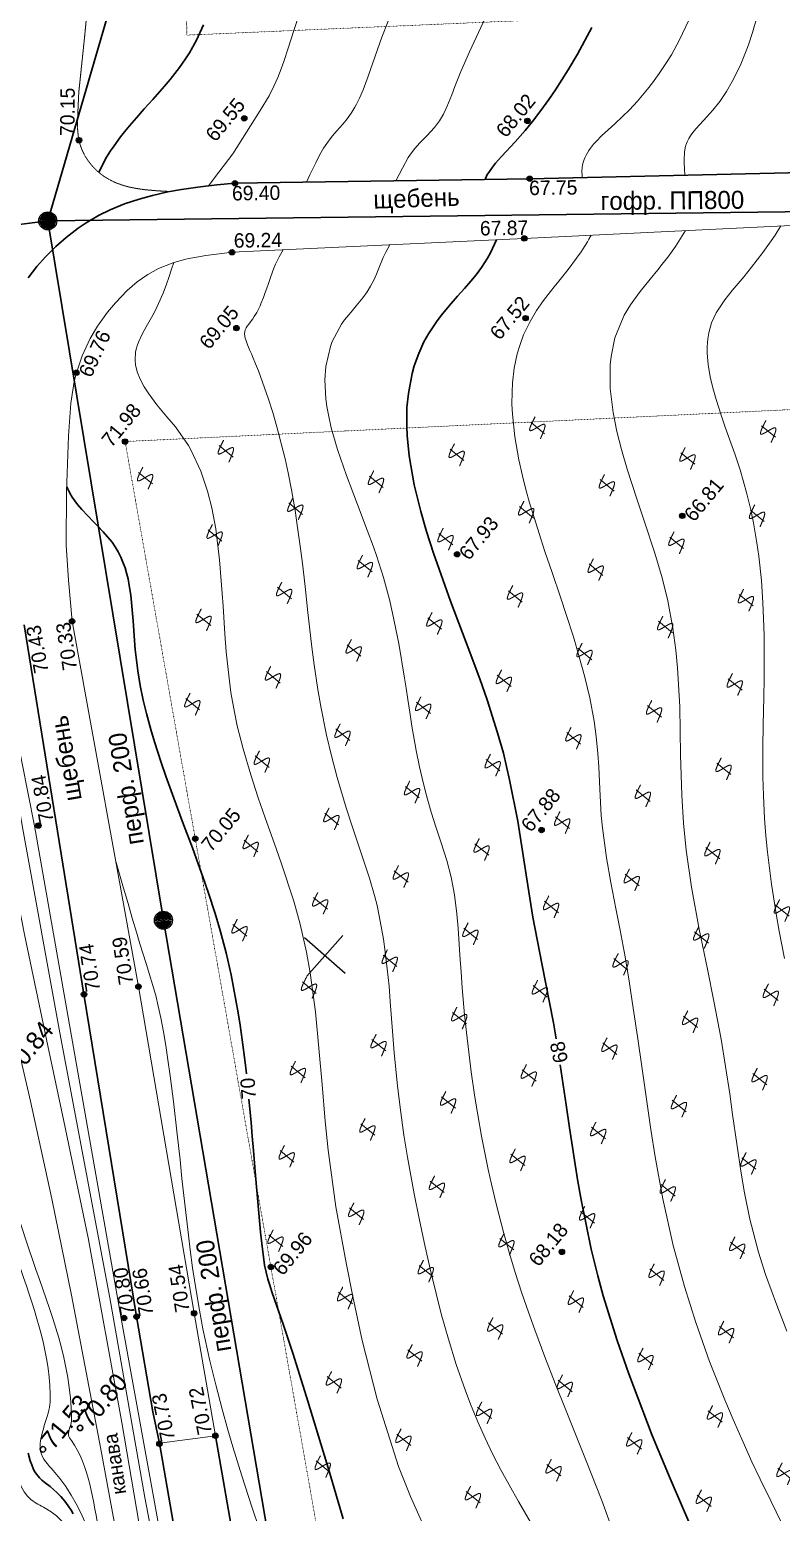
# Model space of a CAD drawing. Header units: millimetres. Extents: x -2893842 to -949497, y -1203244 to 262218.
# Drawn here: x -2344978 to -2303283, y -523936 to -441709 of the extents above; entities that cross this region are included whole.
import ezdxf

# ---------------------------------------------------------------- set-up
doc = ezdxf.new("R2010")
doc.units = ezdxf.units.MM
doc.linetypes.add('g5_05x2', pattern=[3.5, 2.5, -1])
doc.linetypes.add('g5_366', pattern=[0.85, 0.1, -0.75])
doc.layers.get('0').update_dxf_attribs({"lineweight": 5})
for name, color, linetype in [('!!!_ Размеры', 7, 'Continuous'), ('02_сетка', 253, 'Continuous'), ('10_Границы покрытий и угодий', 253, 'Continuous'), ('11_Гидрография', 253, 'Continuous'), ('12_Рельеф', 253, 'Continuous'), ('13_Растительность', 253, 'Continuous'), ('14_Ограждения', 253, 'Continuous'), ('19_Горизонтали', 253, 'Continuous'), ('30_Канализация', 253, 'Continuous'), ('44_Крышки колодцев', 253, 'Continuous'), ('61_Отметки высоты поверхности', 253, 'Continuous'), ('_Высоты_Блок', 253, 'Continuous')]:
    doc.layers.add(name, color=color, linetype=linetype)
doc.styles.add('LIKE17', font='d431.shx')
doc.styles.add('LIKE32', font='peteri.shx')
doc.styles.add('LIKE36', font='pragmai.shx')
doc.styles.add('Line_GUGK', font='')
doc.styles.get('Line_GUGK').set_extended_font_data('Bm431', italic=True)
doc.linetypes.add('g5_085a', pattern='A,0.001,[19,GUGK_2005.shx,S=1,R=180,X=0,Y=0],0.5,[18,GUGK_2005.shx,S=6,R=180,X=0,Y=0],0.5', length=1.001)
doc.linetypes.add('g5_122_d', pattern='A,1,-1,1.5,-0.4,["Др",Line_GUGK,S=1,R=0,X=0,Y=-0.5],-2.4,1.5,-1,4,-1,4,-1,3', length=21.8)
doc.linetypes.add('g5_476_2b', pattern='A,2.75,-0.25,[27,GUGK_2005.shx,S=1,R=0,X=0,Y=0],-0.25,2.75', length=6)

# ---------------------------------------------------------------- blocks, each defined once
blk = doc.blocks.new('g5_330')
blk.add_hatch(color=0).paths.add_polyline_path([(-0.15, 0, 1), (0.15, 0, 1)])
at = {"color": 0}
blk.add_circle((0, 0), 0.15, dxfattribs=at)
blk = doc.blocks.new('g5_117')
h = blk.add_hatch(color=255)
h.paths.add_polyline_path([(-0.299, 0.352), (0.352, -0.299, 0.177899), (0.463, 0, 0.639215)])
h.paths.add_polyline_path([(-0.352, 0.299, 0.177899), (-0.463, 0, 0.639215), (0.299, -0.352)])
at = {"color": 0}
blk.add_lwpolyline([(0.354, -0.354), (-0.354, 0.354)], dxfattribs=at)
blk.add_circle((0, 0), 0.5, dxfattribs=at)
blk = doc.blocks.new('g5_411')
at = {"color": 0, "linetype": 'Continuous', "lineweight": 15}
for points in [[(0.375, 1), (0.365, 0.998), (0.355, 0.996), (0.346, 0.994), (0.336, 0.991), (0.326, 0.989), (0.316, 0.987), (0.307, 0.985), (0.297, 0.983), (0.287, 0.981), (0.277, 0.979), (0.268, 0.976), (0.258, 0.974), (0.248, 0.972), (0.238, 0.97), (0.228, 0.968), (0.219, 0.966), (0.209, 0.963), (0.199, 0.961), (0.189, 0.959), (0.18, 0.957), (0.17, 0.955), (0.16, 0.952), (0.15, 0.95), (0.141, 0.948), (0.131, 0.946), (0.121, 0.943), (0.111, 0.941), (0.102, 0.939), (0.092, 0.937), (0.082, 0.934), (0.073, 0.932), (0.063, 0.93), (0.053, 0.927), (0.043, 0.925), (0.034, 0.923), (0.024, 0.92), (0.014, 0.918), (0.005, 0.915), (-0.005, 0.913), (-0.015, 0.911), (-0.025, 0.908), (-0.034, 0.906), (-0.044, 0.903), (-0.054, 0.901), (-0.063, 0.898), (-0.073, 0.895), (-0.083, 0.893), (-0.092, 0.89), (-0.102, 0.887), (-0.111, 0.885), (-0.121, 0.882), (-0.131, 0.879), (-0.14, 0.876), (-0.15, 0.873), (-0.159, 0.87), (-0.169, 0.867), (-0.178, 0.864), (-0.188, 0.861), (-0.197, 0.858), (-0.207, 0.855), (-0.216, 0.852), (-0.226, 0.849), (-0.235, 0.845), (-0.245, 0.842), (-0.254, 0.838), (-0.263, 0.834), (-0.272, 0.831), (-0.282, 0.827), (-0.291, 0.823), (-0.3, 0.818), (-0.309, 0.814), (-0.318, 0.809), (-0.327, 0.805), (-0.335, 0.799), (-0.344, 0.794), (-0.352, 0.788), (-0.36, 0.782), (-0.367, 0.775), (-0.374, 0.768), (-0.379, 0.76), (-0.383, 0.75), (-0.385, 0.741), (-0.384, 0.731), (-0.38, 0.721), (-0.375, 0.713), (-0.369, 0.705), (-0.361, 0.698), (-0.354, 0.692), (-0.346, 0.686), (-0.337, 0.681), (-0.329, 0.675), (-0.32, 0.67), (-0.312, 0.665), (-0.303, 0.661), (-0.294, 0.656), (-0.285, 0.652), (-0.276, 0.647), (-0.267, 0.643), (-0.258, 0.639), (-0.249, 0.635), (-0.239, 0.631), (-0.23, 0.627), (-0.221, 0.623), (-0.212, 0.619), (-0.202, 0.616), (-0.193, 0.612), (-0.184, 0.608), (-0.174, 0.605), (-0.165, 0.601), (-0.156, 0.597), (-0.146, 0.594), (-0.137, 0.59), (-0.128, 0.587), (-0.118, 0.584), (-0.109, 0.58), (-0.099, 0.577), (-0.09, 0.573), (-0.081, 0.57), (-0.071, 0.567), (-0.062, 0.563), (-0.052, 0.56), (-0.043, 0.556), (-0.034, 0.553), (-0.024, 0.55), (-0.015, 0.546), (-0.005, 0.543), (0.004, 0.54), (0.013, 0.536), (0.023, 0.533), (0.032, 0.53), (0.042, 0.526), (0.051, 0.523), (0.061, 0.519), (0.07, 0.516), (0.079, 0.513), (0.089, 0.509), (0.098, 0.506), (0.108, 0.502), (0.117, 0.499), (0.126, 0.495), (0.136, 0.492), (0.145, 0.488), (0.154, 0.485), (0.164, 0.481), (0.173, 0.477), (0.182, 0.474), (0.191, 0.47), (0.201, 0.466), (0.21, 0.462), (0.219, 0.458), (0.228, 0.454), (0.238, 0.45), (0.247, 0.446), (0.256, 0.442), (0.265, 0.438), (0.274, 0.433), (0.283, 0.429), (0.292, 0.425), (0.301, 0.42), (0.309, 0.415), (0.318, 0.41), (0.327, 0.405), (0.335, 0.4), (0.343, 0.394), (0.351, 0.388), (0.359, 0.382), (0.367, 0.375), (0.374, 0.368), (0.38, 0.36), (0.385, 0.352), (0.39, 0.343), (0.392, 0.333), (0.392, 0.323), (0.391, 0.313), (0.387, 0.304), (0.382, 0.295), (0.377, 0.287), (0.37, 0.279), (0.363, 0.272), (0.356, 0.266), (0.348, 0.259), (0.34, 0.253), (0.332, 0.248), (0.323, 0.242), (0.315, 0.237), (0.306, 0.232), (0.298, 0.227), (0.289, 0.222), (0.28, 0.217), (0.271, 0.213), (0.262, 0.208), (0.253, 0.204), (0.244, 0.2), (0.235, 0.196), (0.226, 0.192), (0.217, 0.188), (0.207, 0.184), (0.198, 0.18), (0.189, 0.176), (0.179, 0.173), (0.17, 0.169), (0.161, 0.165), (0.151, 0.162), (0.142, 0.158), (0.133, 0.155), (0.123, 0.151), (0.114, 0.148), (0.105, 0.145), (0.095, 0.141), (0.086, 0.138), (0.076, 0.135), (0.067, 0.132), (0.057, 0.129), (0.048, 0.125), (0.038, 0.122), (0.029, 0.119), (0.019, 0.116), (0.01, 0.113), (0, 0.11), (-0.009, 0.107), (-0.019, 0.104), (-0.028, 0.101), (-0.038, 0.098), (-0.048, 0.095), (-0.057, 0.092), (-0.067, 0.089), (-0.076, 0.086), (-0.086, 0.083), (-0.095, 0.08), (-0.105, 0.078), (-0.115, 0.075), (-0.124, 0.072), (-0.134, 0.069), (-0.143, 0.066), (-0.153, 0.063), (-0.162, 0.061), (-0.172, 0.058), (-0.182, 0.055), (-0.191, 0.052), (-0.201, 0.049), (-0.21, 0.047), (-0.22, 0.044), (-0.23, 0.041), (-0.239, 0.038), (-0.249, 0.036), (-0.259, 0.033), (-0.268, 0.03), (-0.278, 0.027), (-0.287, 0.025), (-0.297, 0.022), (-0.307, 0.019), (-0.316, 0.017), (-0.326, 0.014), (-0.336, 0.011), (-0.345, 0.008), (-0.355, 0.006), (-0.364, 0.003), (-0.374, 0), (-0.375, 0)], [(0, 1), (0, 0)]]:
    blk.add_lwpolyline(points, dxfattribs=at)
blk = doc.blocks.new('Топо_07.04.17')
at = {"layer": '02_сетка', "color": 3, "linetype": 'Continuous'}
for p, q in [((-441976, -333631), (-439754, -331615)), ((-439857, -333734), (-441873, -331512))]:
    blk.add_line(p, q, dxfattribs=at)
at = {"layer": '10_Границы покрытий и угодий', "color": 7, "linetype": 'Continuous', "lineweight": 30}
for points in [[(-453030, -358454), (-453199, -356671), (-453498, -351331), (-454378, -333239), (-455368, -312514)], [(-452980, -293408), (-452420, -292843), (-451903, -292378), (-451257, -291861), (-450639, -291428), (-449917, -290991), (-449436, -290740), (-448716, -290420), (-448030, -290173), (-447204, -289939), (-446370, -289762), (-445608, -289645), (-444740, -289553), (-443969, -289503), (-443050, -289475), (-441997, -289474), (-440991, -289495), (-424711, -291086), (-407228, -292656)]]:
    blk.add_lwpolyline(points, dxfattribs=at)
at = {"layer": '10_Границы покрытий и угодий', "linetype": 'Continuous', "lineweight": 20}
blk.add_lwpolyline([(-453030, -358454), (-449895, -358390), (-450304, -351501), (-451329, -333159), (-452703, -312611), (-452645, -310329), (-452558, -308375), (-452194, -305449), (-451738, -302369), (-451404, -300575), (-451084, -299417), (-450911, -298944), (-450494, -298053), (-449932, -297142), (-449450, -296507), (-448814, -295798), (-448326, -295330), (-447602, -294729), (-447001, -294318), (-446360, -293966), (-445741, -293712), (-444856, -293476), (-444104, -293362), (-443045, -293290), (-442156, -293275), (-441581, -293276), (-425391, -294341), (-406798, -295535)], dxfattribs=at)
at = {"layer": '10_Границы покрытий и угодий', "color": 7, "linetype": 'g5_05x2', "lineweight": 20}
blk.add_lwpolyline([(-444599, -289544), (-445220, -289439), (-445766, -289333), (-446180, -289238), (-446560, -289132), (-446912, -289012), (-447270, -288862), (-447599, -288692), (-447937, -288473), (-448191, -288270), (-448458, -288007), (-448618, -287819), (-448763, -287623), (-448940, -287336), (-449072, -287069), (-449180, -286787), (-449256, -286519), (-449300, -286285), (-449328, -285997), (-449330, -285672), (-449318, -285454), (-449285, -285112), (-449033, -283531), (-448331, -280345), (-447907, -278351)], dxfattribs=at)
at = {"layer": '10_Границы покрытий и угодий', "color": 7, "linetype": 'g5_366', "lineweight": 20}
for points in [[(-442714, -281028), (-434348, -193142), (-392952, -184627), (-355956, -188157), (-336633, -288430)], [(-444221, -374650), (-448657, -303037), (-346417, -309694), (-365121, -380180)]]:
    blk.add_lwpolyline(points, close=True, dxfattribs=at)
at = {"layer": '11_Гидрография', "color": 92, "linetype": 'Continuous', "lineweight": 20}
for points in [[(-454115, -389866), (-454910, -379475), (-455306, -373777), (-455568, -369472), (-455864, -364617), (-456286, -358420), (-456946, -349741), (-457426, -344301), (-457992, -338801), (-458521, -334225), (-458931, -330264), (-459208, -327023), (-459483, -322754), (-459640, -318573), (-459698, -315112), (-459775, -311168), (-460076, -305424), (-460410, -301663), (-460858, -297775), (-461621, -292321)], [(-453004, -389832), (-453406, -381963), (-453835, -375222), (-454483, -365847), (-454966, -357082), (-455668, -346690), (-456284, -340096), (-456699, -335861), (-457275, -329570), (-457669, -324668), (-458031, -319228), (-458415, -311965), (-458886, -303590), (-459294, -298328), (-459856, -292195)]]:
    blk.add_lwpolyline(points, dxfattribs=at)
at = {"layer": '12_Рельеф', "color": 7, "linetype": 'g5_085a', "lineweight": 20}
blk.add_lwpolyline([(-459585, -292176), (-458869, -297834), (-458184, -303998), (-457398, -312699), (-456717, -323764), (-455953, -335217), (-454854, -350121), (-454170, -361358), (-452879, -378312), (-452313, -386957), (-452066, -389871), (-452019, -390370), (-451991, -390768), (-451985, -391180), (-452005, -391509), (-452044, -391777), (-452289, -392600)], dxfattribs=at)
at = {"layer": '14_Ограждения', "color": 7, "linetype": 'g5_476_2b', "lineweight": 20}
blk.add_lwpolyline([(-453757, -397864), (-451521, -393766), (-451633, -391266), (-452698, -376353), (-454360, -351330), (-456047, -323648), (-457123, -311026), (-458203, -300950), (-458751, -295990), (-459469, -290999), (-459730, -265916), (-459695, -248441), (-459653, -228180), (-460006, -195543), (-460165, -182952), (-460181, -177923), (-458122, -176658), (-454455, -170076), (-453494, -167731), (-453042, -165391), (-453834, -163014), (-453434, -155638)], dxfattribs=at)
at = {"layer": '14_Ограждения', "color": 7, "linetype": 'Continuous', "lineweight": 30}
for points in [[(-453030, -358454), (-451964, -376423), (-451392, -391202)], [(-447907, -390285), (-448829, -376358), (-449895, -358390)]]:
    blk.add_lwpolyline(points, dxfattribs=at)
at = {"layer": '19_Горизонтали', "color": 252, "linetype": 'Continuous', "lineweight": 20}
for points in [[(-411195, -283627), (-411521, -284412), (-411823, -285071), (-411936, -285299), (-412214, -285825), (-412369, -286097), (-412703, -286637), (-412947, -286996), (-413330, -287505), (-413454, -287657), (-413762, -288009), (-414196, -288454), (-414563, -288788), (-415228, -289354), (-415349, -289467), (-415509, -289631), (-415633, -289776), (-415692, -289855), (-415809, -290038), (-415850, -290116), (-415919, -290274), (-416009, -290563), (-416032, -290667), (-416079, -290950), (-416103, -291182), (-416125, -291492), (-416142, -291855)], [(-436538, -280906), (-436784, -281444), (-437207, -282385), (-437533, -283084), (-437725, -283473), (-437972, -283940), (-438233, -284389), (-438553, -284881), (-439153, -285638), (-440923, -287848), (-441810, -288771), (-442470, -289474)], [(-437044, -289881), (-436802, -289493), (-436583, -289140), (-436412, -288869), (-436248, -288619), (-436065, -288355), (-435881, -288109), (-435683, -287866), (-435409, -287571), (-435320, -287485), (-435043, -287234), (-434680, -286914), (-434466, -286712), (-434292, -286529), (-434102, -286307), (-433905, -286050), (-433793, -285890), (-433594, -285581), (-433340, -285139), (-433006, -284485), (-432642, -283716), (-431972, -282355), (-431531, -281524)], [(-426172, -281965), (-427250, -283719), (-427841, -284741), (-428267, -285530), (-428490, -285966), (-428829, -286605), (-429064, -286986), (-429330, -287337), (-429640, -287660), (-430115, -288072), (-430538, -288419), (-430851, -288694), (-431071, -288913), (-431275, -289150), (-431666, -289702), (-432111, -290363)], [(-421815, -291346), (-421810, -291220), (-421795, -291015), (-421788, -290961), (-421769, -290850), (-421753, -290774), (-421726, -290675), (-421690, -290570), (-421650, -290470), (-421598, -290361), (-421529, -290239), (-421460, -290131), (-421372, -290011), (-421276, -289891), (-421175, -289779), (-421112, -289714), (-420982, -289587), (-420800, -289425), (-420494, -289177), (-419688, -288591), (-419210, -288240), (-418790, -287910), (-418293, -287486), (-417660, -286893), (-417348, -286574), (-416919, -286105), (-416441, -285535), (-416132, -285136), (-415765, -284630), (-415582, -284362), (-414753, -283009)]]:
    blk.add_lwpolyline(points, dxfattribs=at)
at = {"layer": '19_Горизонтали', "color": 42, "linetype": 'Continuous', "lineweight": 30}
for points in [[(-448420, -288044), (-448155, -287619), (-447897, -287259), (-447638, -286927), (-447419, -286669), (-447004, -286220), (-446759, -285973), (-446438, -285662), (-446014, -285269), (-445522, -284828), (-444991, -284358), (-444560, -283973), (-444267, -283705), (-443919, -283375), (-443613, -283072), (-443317, -282762), (-442936, -282331), (-442679, -282013), (-442214, -281362), (-441728, -280575)], [(-420341, -283143), (-421302, -284518), (-421915, -285329), (-422736, -286339), (-423161, -286830), (-423676, -287397), (-424207, -287954), (-424672, -288407), (-425295, -288957), (-426138, -289688), (-426496, -290021), (-426696, -290221), (-426850, -290383), (-426938, -290480), (-427030, -290591), (-427089, -290674), (-427158, -290798), (-427177, -290845)], [(-426927, -294240), (-427345, -294921), (-427538, -295196), (-427935, -295682), (-428272, -296041), (-428596, -296361), (-428989, -296724), (-429421, -297111), (-429821, -297469), (-430374, -297987), (-430710, -298332), (-431272, -299005), (-431562, -299416), (-431925, -300021), (-432246, -300676), (-432414, -301087), (-432746, -302153), (-432909, -302927), (-433043, -303973), (-433077, -304477), (-433092, -305606), (-432993, -307224), (-432799, -308744), (-432604, -309883), (-432355, -311123), (-431714, -313870), (-431116, -316242), (-430600, -318336), (-430324, -319542), (-429948, -321412), (-429758, -322577), (-429584, -324074), (-429388, -326403), (-429229, -330014), (-429157, -331801), (-428946, -334408), (-428685, -337746), (-428642, -338647)], [(-445925, -338644), (-445923, -338002), (-445938, -336745), (-445962, -335924), (-445991, -335222), (-446148, -333079), (-446291, -331843), (-446481, -330574), (-446652, -329616), (-446889, -328441), (-447096, -327502), (-447270, -326756), (-447490, -325852), (-447827, -324511), (-448209, -322990), (-448512, -321724), (-448684, -320952), (-448922, -319772), (-449045, -319069), (-449182, -318152), (-449272, -317403), (-449346, -316581), (-449391, -315759), (-449401, -314565), (-449401, -314565), (-449375, -313802), (-449336, -312973), (-449306, -312147), (-449303, -311544), (-449325, -310999), (-449356, -310628), (-449391, -310350), (-449451, -310002), (-449502, -309771), (-449610, -309391), (-449726, -309072), (-449856, -308783), (-450005, -308509), (-450216, -308175), (-450426, -307880), (-450690, -307536), (-450890, -307281), (-451199, -306886), (-451472, -306513), (-451671, -306213), (-451798, -305997), (-451915, -305774), (-452024, -305531), (-452151, -305160)], [(-458218, -361794), (-458312, -361584), (-458442, -361327), (-458601, -361056), (-458792, -360774), (-458985, -360526), (-459134, -360355), (-459324, -360158), (-459570, -359920), (-459737, -359747), (-459849, -359614), (-459922, -359514), (-460000, -359387), (-460071, -359240), (-460124, -359103), (-460199, -358847), (-460251, -358605), (-460319, -358184)], [(-443364, -363758), (-443855, -361057), (-444581, -357051), (-445101, -354378), (-445464, -352661), (-445871, -350869), (-445975, -350378), (-446028, -350081), (-446117, -349286), (-446133, -348821), (-446136, -348399), (-446130, -347452), (-446113, -346386), (-446059, -344294), (-446016, -342913), (-445991, -342104), (-445970, -341346), (-445943, -340209), (-445941, -340052)], [(-428574, -340099), (-428574, -340104), (-428498, -342337), (-428456, -343640), (-428335, -346522), (-428266, -347665), (-428017, -350460), (-427821, -351964), (-427643, -353100), (-427160, -355653), (-426731, -357564), (-425816, -361101), (-425103, -363583), (-424604, -365244), (-423633, -368398), (-423272, -369569), (-422607, -371777), (-422227, -373156), (-421964, -374223), (-421710, -375420), (-421570, -376215), (-421463, -376961), (-421379, -377732)]]:
    blk.add_lwpolyline(points, dxfattribs=at)
at = {"layer": '19_Горизонтали', "color": 42, "linetype": 'Continuous', "lineweight": 20}
for points in [[(-444856, -293476), (-445019, -293831), (-445223, -294276), (-445388, -294620), (-445637, -295106), (-445946, -295646), (-446181, -296014), (-446345, -296251), (-446781, -296845), (-447053, -297232), (-447303, -297647), (-447397, -297839), (-447473, -298023), (-447525, -298184), (-447600, -298610), (-447600, -298881), (-447548, -299272), (-447436, -299690), (-447260, -300142), (-447059, -300555), (-446675, -301215), (-446196, -301938), (-445789, -302550), (-445190, -303659), (-445066, -303947), (-444664, -305145), (-444418, -306285), (-444290, -307226), (-444205, -308422), (-444187, -310145), (-444252, -312013), (-444287, -312716), (-444363, -314252), (-444400, -315252), (-444412, -315756), (-444398, -317524), (-444328, -318636), (-444251, -319412), (-444077, -320699), (-443814, -322193), (-443544, -323502), (-443287, -324646), (-442937, -326149), (-442688, -327227), (-442233, -329413), (-442021, -330728), (-441848, -332309), (-441773, -333468), (-441723, -335660), (-441811, -339692), (-441872, -341745), (-441897, -343360), (-441824, -346526), (-441615, -349669), (-441458, -351565), (-441208, -354058), (-441208, -354058), (-440758, -357379), (-439987, -361227), (-439527, -362960), (-438776, -365291)], [(-433074, -365111), (-433604, -363900), (-433868, -363284), (-434358, -362096), (-434729, -361126), (-435048, -360209), (-435349, -359256), (-435635, -358250), (-435850, -357410), (-436175, -355965), (-436449, -354523), (-436683, -353073), (-436987, -350781), (-437153, -349295), (-437312, -347688), (-437430, -346291), (-437565, -344245), (-437622, -342995), (-437665, -341450), (-437674, -340245), (-437644, -338403), (-437602, -337192), (-437541, -335552), (-437517, -334706), (-437502, -333733), (-437508, -332786), (-437528, -332083), (-437589, -331054), (-437675, -330182), (-437751, -329612), (-437920, -328631), (-438121, -327653), (-438385, -326447), (-438555, -325645), (-438763, -324610), (-439072, -322871), (-439255, -321640), (-439394, -320484), (-439531, -318862), (-439583, -317903), (-439629, -316522), (-439645, -315543), (-439651, -314392), (-439651, -313597), (-439648, -312150), (-439651, -310871), (-439660, -310026), (-439686, -308852), (-439722, -307908), (-439789, -306740), (-439867, -305775), (-439947, -304983), (-439947, -304983), (-440194, -303176), (-440337, -302352), (-440485, -301608), (-440789, -300296), (-440870, -299982), (-440984, -299563), (-441101, -299152), (-441136, -299035), (-441160, -298955), (-441208, -298796), (-441263, -298614), (-441306, -298468), (-441336, -298357), (-441375, -298181), (-441388, -298097), (-441398, -298001), (-441396, -297840), (-441379, -297740), (-441344, -297635), (-441276, -297520), (-441214, -297449), (-441109, -297347), (-440928, -297160), (-440848, -297068), (-440754, -296954), (-440595, -296741), (-440373, -296395), (-440287, -296248), (-440133, -295959), (-440006, -295706), (-439895, -295476), (-439774, -295221), (-439626, -294912), (-439477, -294613), (-439372, -294414), (-439250, -294197), (-439123, -293989), (-439009, -293817), (-438745, -293462)], [(-432836, -293851), (-433102, -294224), (-433276, -294508), (-433632, -295159), (-433754, -295382), (-433944, -295706), (-434154, -296017), (-434154, -296017), (-434386, -296305), (-434655, -296598), (-434858, -296800), (-435065, -296999), (-435331, -297251), (-435537, -297449), (-435798, -297711), (-435993, -297926), (-436617, -298825), (-436749, -299085), (-437125, -300163), (-437257, -300891), (-437320, -301945), (-437312, -302363), (-437276, -302926), (-437206, -303566), (-437004, -304796), (-436675, -306284), (-436430, -307259), (-436245, -307968), (-435862, -309437), (-435629, -310386), (-435514, -310886), (-435266, -312139), (-435075, -313400), (-434985, -314159), (-434839, -315873), (-434739, -317825), (-434717, -318382), (-434692, -319016), (-434664, -319727), (-434627, -320520), (-434598, -321043), (-434542, -321889), (-434462, -322800), (-434391, -323444), (-434277, -324297), (-434101, -325376), (-433930, -326275), (-433750, -327125), (-433542, -328141), (-433407, -329077), (-433337, -330069), (-433326, -331140), (-433346, -331932), (-433416, -333437), (-433460, -334377), (-433492, -335250), (-433528, -336757), (-433539, -337738), (-433537, -338843), (-433520, -339942), (-433477, -341347), (-433430, -342336), (-433356, -343542), (-433284, -344477), (-433199, -345422), (-433112, -346255), (-432980, -347365), (-432742, -349046), (-432554, -350183), (-432356, -351257), (-432113, -352449), (-431873, -353538), (-431634, -354554), (-431246, -356103), (-430840, -357632), (-430437, -359103), (-429982, -360749), (-429614, -362087), (-429011, -364368), (-428428, -366808)], [(-419021, -367331), (-419695, -365443), (-420136, -364192), (-420485, -363171), (-420853, -362049), (-421265, -360730), (-421597, -359602), (-422195, -357380), (-422714, -355152), (-423113, -353104), (-423469, -350771), (-423747, -348136), (-423908, -345774), (-423980, -344235), (-424049, -342279), (-424090, -340839), (-424141, -339030), (-424191, -337430), (-424252, -335932), (-424323, -334555), (-424424, -333055), (-424524, -331839), (-424645, -330376), (-424735, -328994), (-424769, -327304), (-424751, -326620), (-424669, -325160), (-424590, -323916), (-424556, -323181), (-424538, -322228), (-424558, -321370), (-424652, -320069), (-424802, -318827), (-424970, -317738), (-425174, -316604), (-425418, -315375), (-425640, -314327), (-425946, -312917), (-426204, -311720), (-426416, -310700), (-426639, -309540), (-426744, -308943), (-426866, -308183), (-426973, -307410), (-427072, -306503), (-427151, -305222), (-427151, -305222), (-427141, -303952), (-427103, -303393), (-427025, -302735), (-426939, -302226), (-426750, -301431), (-426495, -300663), (-426284, -300162), (-426025, -299651), (-425585, -298947), (-425160, -298392), (-424713, -297886), (-424274, -297427), (-424048, -297199), (-423753, -296905), (-423588, -296741), (-423170, -296320), (-422630, -295752), (-422344, -295432), (-422225, -295292), (-422073, -295108), (-421933, -294930), (-421827, -294786), (-421686, -294579)], [(-416447, -294916), (-416447, -294916), (-417110, -295738), (-417312, -295964), (-417603, -296275), (-417943, -296623), (-418227, -296905), (-418700, -297366), (-418700, -297366), (-419323, -297983), (-419737, -298419), (-419955, -298668), (-420358, -299186), (-420358, -299186), (-421021, -300393), (-421346, -301386), (-421446, -301850), (-421591, -303142), (-421591, -303142), (-421581, -304486), (-421489, -305565), (-421350, -306583), (-421159, -307696), (-420815, -309397), (-420534, -310709), (-420165, -312497), (-419914, -313910), (-419741, -315202), (-419627, -316742), (-419603, -317970), (-419622, -318961), (-419752, -321129), (-419997, -323766), (-420191, -326003), (-420272, -327555), (-420288, -329071), (-420222, -331129), (-420062, -333489), (-419864, -335753), (-419703, -337565), (-419539, -339691), (-419405, -342768), (-419380, -343927), (-419285, -347205), (-419222, -348316), (-419092, -349792), (-418824, -351665), (-418569, -352943), (-418144, -354701), (-417739, -356195)], [(-415543, -335654), (-415663, -334112), (-415725, -333137), (-415800, -331477), (-415825, -329671), (-415812, -328770), (-415775, -327805), (-415691, -326535), (-415597, -325494), (-415418, -323908), (-415257, -322643), (-415056, -321118), (-414924, -320098), (-414787, -318972), (-414653, -317716), (-414570, -316779), (-414511, -315920), (-414456, -314680), (-414446, -313314), (-414465, -312570), (-414530, -311452), (-414597, -310719), (-414710, -309805), (-414829, -309044), (-414942, -308433), (-415137, -307522), (-415283, -306889), (-415491, -306005), (-415650, -305306), (-415828, -304422), (-415937, -303748), (-416009, -303123), (-416044, -302434), (-416022, -301810), (-415983, -301461), (-415900, -301022), (-415808, -300693), (-415593, -300157), (-415281, -299632), (-414718, -298970), (-414254, -298515), (-413513, -297806), (-413050, -297352), (-412325, -296606), (-411794, -296019), (-411549, -295730), (-411168, -295254)], [(-447774, -365118), (-448330, -362537), (-448690, -360758), (-448999, -359114), (-449169, -358137), (-449359, -356966), (-449559, -355589), (-449730, -354234), (-449913, -352415), (-449992, -351359), (-450048, -350376), (-450101, -348983), (-450123, -347991), (-450133, -347169), (-450137, -345587), (-450128, -343994), (-450120, -342971), (-450111, -341529), (-450115, -339710), (-450137, -338266), (-450162, -337383), (-450195, -336574), (-450236, -335800), (-450293, -335023), (-450359, -334353), (-450434, -333748), (-450765, -331936), (-450985, -330806), (-451104, -330151), (-451245, -329341), (-451384, -328521), (-451531, -327644), (-451805, -326046)]]:
    blk.add_lwpolyline(points, dxfattribs=at)
for points, knots in [([(-454383, -389874, -67200), (-454137, -387191, 4300), (-455719, -384511, 4300), (-455729, -380430, 4300), (-458140, -372692, 4300), (-455385, -363779, 4300), (-460093, -357944, 4300), (-458867, -356238, 4300), (-458173, -350100, 4300), (-461463, -345012, 4300), (-459935, -338231, 4300), (-461183, -337852, 4300), (-460241, -337016, 4300), (-462384, -333341, 4300), (-460514, -327398, 4300), (-464904, -324163, 4300), (-465535, -320762, 4300), (-463181, -320722, 4300), (-461646, -318790, 4300), (-461938, -315813, 4300), (-463828, -311721, 4300), (-461608, -307824, 4300), (-464042, -304799, 4300), (-462311, -302961, 4300), (-464612, -299400, 4300), (-465862, -296470, 4300), (-466708, -292926, 4300), (-464768, -290524, 4300), (-466101, -288427, 4300), (-465858, -286925, 4300), (-465268, -285546, 4300), (-465290, -284061, 4300), (-464969, -282825, 4300), (-464347, -280278, 4300), (-463624, -277342, 4300), (-462193, -275169, 4300), (-459655, -273155, 19420)], [1.578084, 1.578084, 1.578084, 1.578084, 8.025075, 10.651911, 13.59005, 32.528666, 33.895942, 36.353526, 36.918427, 52.712964, 53.824065, 54.488771, 55.485561, 56.076457, 66.406925, 69.982318, 72.127381, 74.265776, 75.315741, 79.274727, 82.25899, 88.615983, 90.656385, 91.219013, 95.603164, 100.223717, 101.807204, 106.228056, 107.286548, 108.825933, 110.524089, 111.781422, 113.206358, 114.340416, 119.664859, 122.1033, 122.1033, 122.1033, 122.1033]), ([(-455306, -373777, -66133), (-455564, -370471, 3800), (-457069, -365397, 4300), (-457029, -359100, 3800), (-458099, -357348, 3800), (-457748, -356861, 3800), (-457062, -350435, 3800), (-460916, -344882, 3800), (-459361, -337481, 3800), (-459269, -337288, 3800), (-459435, -337186, 3800), (-461672, -333213, 3800), (-459323, -326887, 3800), (-463488, -323480, 3800), (-463926, -321234, 3800), (-462352, -321211, 3800), (-460888, -319266, 3800), (-461239, -316242, 3800), (-463134, -311656, 3800), (-461766, -307758, -31404), (-462245, -305289, 3800), (-461888, -303786, 3300), (-463925, -299719, 3800), (-465359, -296561, 3800), (-466134, -292709, 3800), (-463949, -290340, 3800), (-465255, -288169, 3800), (-465080, -287022, 3800), (-464626, -285969, 3800), (-464643, -284834, 3800), (-464398, -283889, 3800), (-463922, -281943, 3800), (-463370, -279700, 3800), (-462277, -278039, 3800), (-459626, -275893, 19420)], [0, 0, 0, 0, 11.443279, 16.854313, 17.244963, 17.94713, 18.10853, 36.964025, 37.233382, 37.394523, 37.636169, 37.779417, 50.209573, 52.577063, 53.997443, 55.413407, 56.108654, 61.109479, 63.358702, 70.863167, 71.334029, 71.463866, 76.717888, 82.255218, 83.084663, 88.342798, 89.151646, 90.327968, 91.625616, 92.586408, 93.675274, 94.541865, 98.610544, 100.473881, 100.473881, 100.473881, 100.473881]), ([(-461538, -396603, -67200), (-462070, -395703, 7800), (-463446, -393825, 7800), (-463342, -390936, 7800), (-464215, -388781, 7800), (-464096, -385735, 7800), (-465799, -382651, 7800), (-465631, -378845, 7800), (-466434, -376887, 7800), (-466523, -375005, 7800), (-466516, -373228, 7800), (-465821, -371691, 7800), (-466569, -367924, 7800), (-465043, -363655, 7800), (-467228, -359619, 7800), (-466656, -355928, 7800), (-469898, -352625, 7800), (-469271, -349027, 7800), (-468609, -346900, 7800), (-468761, -345546, 7800), (-471210, -344112, 7800), (-469974, -340838, 7800), (-471202, -338320, 7800), (-470693, -336891, 7800), (-471190, -335780, 7800), (-470821, -335278, 7800), (-470896, -334745, 7800), (-472703, -332434, 7800), (-474189, -328591, 7800), (-475495, -325148, 7800), (-476350, -323892, 7800), (-476210, -323301, 7800), (-477891, -322081, 7800), (-478298, -320405, 7800), (-479070, -319226, 7800), (-479136, -319101, 7800)], [0, 0, 0, 0, 1.641436, 6.857886, 8.138757, 8.471424, 15.951533, 17.969234, 19.70852, 22.190347, 23.574972, 24.992185, 27.083839, 34.750324, 37.347187, 40.299923, 45.283827, 49.58669, 50.306657, 52.066768, 53.070787, 58.244924, 59.665037, 61.193911, 62.544824, 62.788159, 62.93496, 64.101852, 71.357581, 75.113686, 75.459143, 75.631389, 76.846226, 80.567933, 80.999645, 80.999645, 80.999645, 80.999645]), ([(-459350, -395899, -67200), (-459938, -395176, 7300), (-460392, -394539, 7300), (-462535, -392723, 7300), (-460139, -390125, 7300), (-460141, -388101, 7300), (-460705, -385140, 7300), (-466982, -381643, 7300), (-462122, -378875, 7300), (-463203, -377391, 7300), (-462977, -376046, 7300), (-464106, -372660, 7300), (-463830, -368685, 7300), (-463333, -363414, 7300), (-466159, -359326, 7300), (-464722, -354483, 7300), (-467077, -351517, 7300), (-466701, -349213, 7300), (-465856, -346649, 7300), (-466100, -343194, 7300), (-469486, -341713, 7300), (-469205, -339251, 7300), (-469600, -337141, 7300), (-468201, -335794, 7300), (-468949, -331650, 7300), (-470446, -328400, 7300), (-473219, -326067, 7300), (-473155, -324525, 7300), (-475113, -323159, 7300), (-473966, -321043, 7300), (-474529, -320235, 7300), (-474737, -319994, 7300)], [0, 0, 0, 0, 1.350049, 2.392428, 7.868669, 8.021077, 8.466602, 16.913465, 19.030685, 19.892183, 21.719278, 22.945777, 30.475733, 33.467532, 38.514265, 44.252601, 46.817134, 49.031229, 50.809973, 55.158482, 57.638998, 60.419581, 61.653748, 63.924875, 65.295018, 73.731076, 74.823337, 75.112756, 78.232576, 80.127288, 80.990972, 80.990972, 80.990972, 80.990972]), ([(-456802, -393852, -67200), (-457392, -393311, 6300), (-457865, -392824, 6300), (-459173, -391878, 6300), (-458078, -390208, 6300), (-458397, -387824, 6300), (-458254, -384236, 6300), (-462854, -380542, 6300), (-457426, -376298, 6300), (-462062, -370609, 6300), (-459762, -364699, 6300), (-462733, -362693, 6300), (-462794, -357915, 6300), (-463827, -353984, 6300), (-463026, -350843, 6300), (-462669, -348781, 6300), (-463105, -346347, 6300), (-463423, -343440, 6300), (-463208, -341313, 6300), (-464817, -339072, 6300), (-464850, -337228, 6300), (-463999, -335201, 6300), (-465252, -333791, 6300), (-465223, -329463, 6300), (-471878, -326838, 6300), (-470037, -321778, 6300), (-470709, -320419, 6300), (-470741, -320345, 6300)], [0, 0, 0, 0, 0.870696, 2.116135, 4.169725, 5.494504, 9.367142, 14.950662, 17.416406, 26.321324, 31.567763, 31.933648, 36.83525, 43.861621, 44.355296, 46.5342, 50.084909, 51.639372, 55.416246, 55.874107, 59.868292, 60.033114, 62.414606, 64.34632, 72.753325, 77.177305, 77.413923, 77.413923, 77.413923, 77.413923]), ([(-455600, -392886, -67200), (-456396, -392089, 5800), (-456795, -391641, 5800), (-457455, -391117, 5800), (-457023, -390245, 5800), (-457736, -387710, 5800), (-456989, -383784, 5800), (-461154, -380183, 5800), (-457205, -377035, 5800), (-461367, -370930, 5800), (-457953, -364100, 5800), (-461852, -361617, 5800), (-462001, -357977, 5800), (-462733, -354806, 5800), (-461996, -352206, 5800), (-461539, -349093, 5800), (-462322, -345308, 5800), (-462674, -341903, 5800), (-462718, -340230, 5800), (-463854, -339026, 5800), (-463891, -337333, 5800), (-463069, -335711, 5800), (-464560, -333660, 5800), (-464082, -328951, 5800), (-469226, -326285, 5800), (-469990, -321377, 5800), (-469465, -320422, -67200)], [0, 0, 0, 0, 1.741391, 1.948964, 2.291229, 4.202194, 9.788389, 13.940236, 15.773739, 22.395344, 31.499459, 32.134376, 35.791917, 41.034945, 42.053806, 43.829209, 50.440876, 53.335393, 54.293704, 55.260301, 58.100097, 58.623227, 60.55707, 64.588472, 71.787574, 75.934475, 75.934475, 75.934475, 75.934475]), ([(-454658, -391744, -67200), (-454996, -391570, 5300), (-455568, -391441, 5300), (-456676, -390721, 5300), (-455977, -387029, 5300), (-455912, -383370, 5300), (-459469, -379824, 5300), (-456952, -377770, 5300), (-460669, -371247, 5300), (-456036, -363425, 5300), (-460974, -360544, 5300), (-461194, -358031, 5300), (-461630, -355625, 5300), (-460969, -353572, 5300), (-460343, -349375, 5300), (-462601, -345420, 5300), (-461185, -340181, 5300), (-462314, -339482, 5300), (-462759, -338640, 5300), (-462917, -337447, 5300), (-462120, -336217, 5300), (-463825, -333521, 5300), (-462899, -328442, 5300), (-467796, -325549, 5300), (-468478, -321323, 5300), (-467781, -320524, 5300), (-467757, -320498, 5300)], [0, 0, 0, 0, 0.244227, 1.778645, 3.258684, 10.558435, 13.278612, 14.479872, 18.818165, 31.779955, 32.683905, 35.097385, 38.55707, 40.101117, 41.473019, 51.145643, 53.940229, 54.231822, 55.016617, 56.702025, 57.583463, 59.069657, 65.200748, 71.191947, 74.786376, 74.909586, 74.909586, 74.909586, 74.909586])]:
    blk.add_open_spline(points, degree=3, knots=knots, dxfattribs=at)
at = {"layer": '30_Канализация', "color": 7, "linetype": 'g5_122_d', "lineweight": 30}
blk.add_lwpolyline([(-451541, -290393), (-443782, -271857), (-440980, -235601), (-436040, -197419)], dxfattribs=at)
at = {"layer": '30_Канализация', "color": 3, "linetype": 'g5_122_d', "lineweight": 30}
for points in [[(-459669, -290510), (-451541, -290393), (-401816, -295421), (-365694, -297745), (-330742, -299433), (-275570, -300513), (-220754, -302523), (-181654, -303046), (-137004, -304079), (-97871, -300292), (-69776, -299098), (-56112, -303462), (-26736, -316763)], [(-447310, -369627), (-449540, -329655), (-451541, -290393)]]:
    blk.add_lwpolyline(points, dxfattribs=at)
at = {"layer": '_Высоты_Блок', "color": 7, "linetype": 'Continuous', "lineweight": 30}
for centre in [(-457302, -357111, -67200), (-459484, -358056, -67200)]:
    blk.add_circle(centre, 150, dxfattribs=at)
at = {"layer": '13_Растительность', "color": 7, "linetype": 'Continuous', "lineweight": 20, "xscale": 999.9999999999995, "yscale": 999.9999999999995, "zscale": 999.9999999999995, "rotation": 43.98139083737546}
for p in [(-442801, -304566, -67200), (-425486, -305227, -67200), (-447416, -305544, -67200), (-430101, -306206, -67200), (-412786, -306867, -67200), (-434715, -307185, -67200), (-439329, -308163, -67200), (-417400, -307846, -67200), (-443944, -309142, -67200), (-422014, -308825, -67200), (-426629, -309804, -67200), (-431243, -310782, -67200), (-435857, -311761, -67200), (-413928, -311444, -67200), (-418542, -312423, -67200), (-440471, -312740, -67200), (-423156, -313401, -67200), (-445086, -313719, -67200), (-427771, -314380, -67200), (-432385, -315359, -67200), (-436999, -316338, -67200), (-415070, -316021, -67200), (-441614, -317317, -67200), (-419684, -316999, -67200), (-446228, -318295, -67200), (-424299, -317978, -67200), (-428913, -318957, -67200), (-433527, -319936, -67200), (-416212, -320597, -67200), (-438142, -320914, -67200), (-420826, -321576, -67200), (-442756, -321893, -67200), (-425441, -322555, -67200), (-430055, -323533, -67200), (-434669, -324512, -67200), (-439284, -325491, -67200), (-417354, -325174, -67200), (-443898, -326470, -67200), (-421969, -326153, -67200), (-426583, -327131, -67200), (-431197, -328110, -67200), (-435812, -329089, -67200), (-418497, -329750, -67200), (-440426, -330068, -67200), (-445040, -331046, -67200), (-423111, -330729, -67200), (-427725, -331708, -67200), (-432340, -332687, -67200), (-436954, -333665, -67200), (-415024, -333348, -67200), (-441568, -334644, -67200), (-419639, -334327, -67200), (-424253, -335306, -67200), (-428867, -336285, -67200), (-433482, -337263, -67200), (-416167, -337925, -67200), (-438096, -338242, -67200), (-420781, -338904, -67200), (-442710, -339221, -67200), (-425395, -339882, -67200), (-430010, -340861, -67200), (-434624, -341840, -67200), (-439238, -342819, -67200), (-417309, -342501, -67200), (-443853, -343798, -67200), (-421923, -343480, -67200), (-426537, -344459, -67200), (-431152, -345438, -67200), (-435766, -346417, -67200), (-418451, -347078, -67200), (-440380, -347395, -67200), (-444995, -348374, -67200), (-423065, -348057, -67200), (-427680, -349036, -67200), (-432294, -350014, -67200), (-436908, -350993, -67200), (-441523, -351972, -67200), (-419593, -351655, -67200), (-424208, -352633, -67200), (-428822, -353612, -67200), (-433436, -354591, -67200), (-438051, -355570, -67200), (-442665, -356549, -67200), (-420735, -356231, -67200), (-425350, -357210, -67200), (-429964, -358189, -67200), (-434578, -359168, -67200), (-439193, -360146, -67200), (-443807, -361125, -67200), (-421878, -360808, -67200), (-426492, -361787, -67200), (-431106, -362765, -67200), (-435721, -363744, -67200), (-418406, -364406, -67200), (-423020, -365384, -67200)]:
    blk.add_blockref('g5_411', p, dxfattribs=at)
at = {"layer": '44_Крышки колодцев', "color": 7, "linetype": 'Continuous', "lineweight": 20, "xscale": 999.9999999999995, "yscale": 999.9999999999995, "zscale": 999.9999999999995, "rotation": 43.98139083737546}
for p in [(-451541, -290393, 517900), (-449540, -329655, 517900)]:
    blk.add_blockref('g5_117', p, dxfattribs=at)
at = {"layer": '61_Отметки высоты поверхности', "color": 7, "linetype": 'Continuous', "lineweight": 20, "xscale": 999.9999999999995, "yscale": 999.9999999999995, "zscale": 999.9999999999995, "rotation": 43.98139083737546}
for p in [(-449314, -286145, -67200), (-440073, -285975, -67200), (-424477, -287883, -67200), (-440991, -289495, -67200), (-424711, -291086, -67200), (-441581, -293276, -67200), (-425391, -294341, -67200), (-441810, -297484, 1800), (-450911, -298944, -67200), (-425815, -298743, -67200), (-448657, -303037, -67200), (-418416, -310614, -67200), (-431065, -311326, -67200), (-452703, -312611, -67200), (-455840, -323656, -67200), (-447275, -325361, -67200), (-428134, -327050, -67200), (-451329, -333159, -67200), (-454378, -333239, -67200), (-445784, -349432, -67200), (-429652, -350423, -67200), (-454193, -351328, -67200), (-453498, -351331, -67200), (-450304, -351501, -67200), (-453028, -358482, -67200), (-449895, -358390, -67200)]:
    blk.add_blockref('g5_330', p, dxfattribs=at)
at = {"layer": '10_Границы покрытий и угодий', "color": 7, "linetype": 'Continuous', "lineweight": 15, "style": 'LIKE36'}
for rotation, p in [(355.49108, (-433507, -291758, -67200)), (93.19025, (-453279, -322493, -67200))]:
    blk.add_text('щебень', height=1000, rotation=rotation, dxfattribs=at).set_placement(p)
at = {"layer": '11_Гидрография', "color": 7, "linetype": 'Continuous', "lineweight": 15, "style": 'LIKE36'}
blk.add_text('канава', height=800, rotation=92.0972, dxfattribs=at).set_placement((-455161, -361008, -67200))
at = {"layer": '19_Горизонтали', "color": 42, "linetype": 'Continuous', "lineweight": 15, "style": 'LIKE36'}
for s, rotation, p in [('70', 87.58824, (-445548, -340067, -33200)), ('68', 95.42417, (-428110, -339959, -33200))]:
    blk.add_text(s, height=800, rotation=rotation, dxfattribs=at).set_placement(p)
at = {"layer": '30_Канализация', "color": 7, "linetype": 'Continuous', "lineweight": 15, "style": 'LIKE32'}
for s, rotation, p in [('гофр. ПП800', 354.02899, (-421004, -293251, -67200)), ('перф. 200', 92.77941, (-450128, -325297, -67200)), ('перф. 200', 92.77941, (-448474, -353788, -67200))]:
    blk.add_text(s, height=1000, rotation=rotation, dxfattribs=at).set_placement(p)
at = {"layer": '61_Отметки высоты поверхности', "color": 7, "linetype": 'Continuous', "lineweight": 15, "style": 'LIKE17'}
for s, rotation, p in [('70.15', 83.22945, (-449534, -285884, 19420)), ('69.55', 43.98139, (-441811, -287140, -46700)), ('68.02', 43.98139, (-425779, -288729, -46700)), ('69.40', 354.29614, (-441254, -290424, -67200)), ('67.75', 354.29614, (-424846, -291986, -67200)), ('69.24', 354.29614, (-441451, -293038, -67200)), ('67.87', 354.29614, (-427810, -293902, -67200)), ('69.76', 58.96816, (-450133, -299354, -67200)), ('69.05', 43.98139, (-443455, -298544, 88420)), ('67.52', 43.98139, (-427383, -299841, 19420)), ('71.98', 43.98139, (-449453, -303321, 19420)), ('66.81', 43.98139, (-417810, -311072, 19420)), ('67.93', 43.98139, (-430460, -311784, 19420)), ('70.43', 93.6808, (-454309, -315249, -67200)), ('70.33', 92.23394, (-452719, -315278, -67200)), ('70.84', 93.96651, (-454960, -323524, 19420)), ('70.05', 43.98139, (-446487, -326243, 19420)), ('67.88', 43.98139, (-428742, -327157, 19420)), ('70.74', 92.23394, (-453455, -333135, -67200)), ('70.59', 92.23394, (-451585, -332959, -67200)), ('69.96', 43.98139, (-445189, -350042, 19420)), ('70.80', 92.78654, (-453573, -351181, 19420)), ('70.66', 92.23394, (-452550, -351346, -67200)), ('70.54', 92.23394, (-450529, -351361, -67200)), ('68.18', 43.98139, (-431038, -351147, 19420)), ('70.73', 95.04261, (-452134, -358347, -67200)), ('70.72', 95.04261, (-450057, -358221, -67200))]:
    blk.add_text(s, height=800, rotation=rotation, dxfattribs=at).set_placement(p)
at = {"layer": '_Высоты_Блок', "color": 7, "linetype": 'Continuous', "lineweight": 20, "char_height": 1000, "attachment_point": 4, "rotation": 43.98139, "style": 'LIKE17'}
for s, insert in [('70.84', (-458960, -337032, -67200)), ('70.80', (-457087, -356902, -67200)), ('71.53', (-459268, -357848, -67200))]:
    blk.add_mtext(s, dxfattribs=dict(at, insert=insert))

msp = doc.modelspace()

# ---------------------------------------------------------------- block references
at = {"layer": '!!!_ Размеры', "color": 1, "lineweight": 0, "rotation": 6.471407436947433}
msp.add_blockref('Топо_07.04.17', (-1928038.79367, -112877.83782), dxfattribs=at)

doc.saveas('drawing.dxf')
